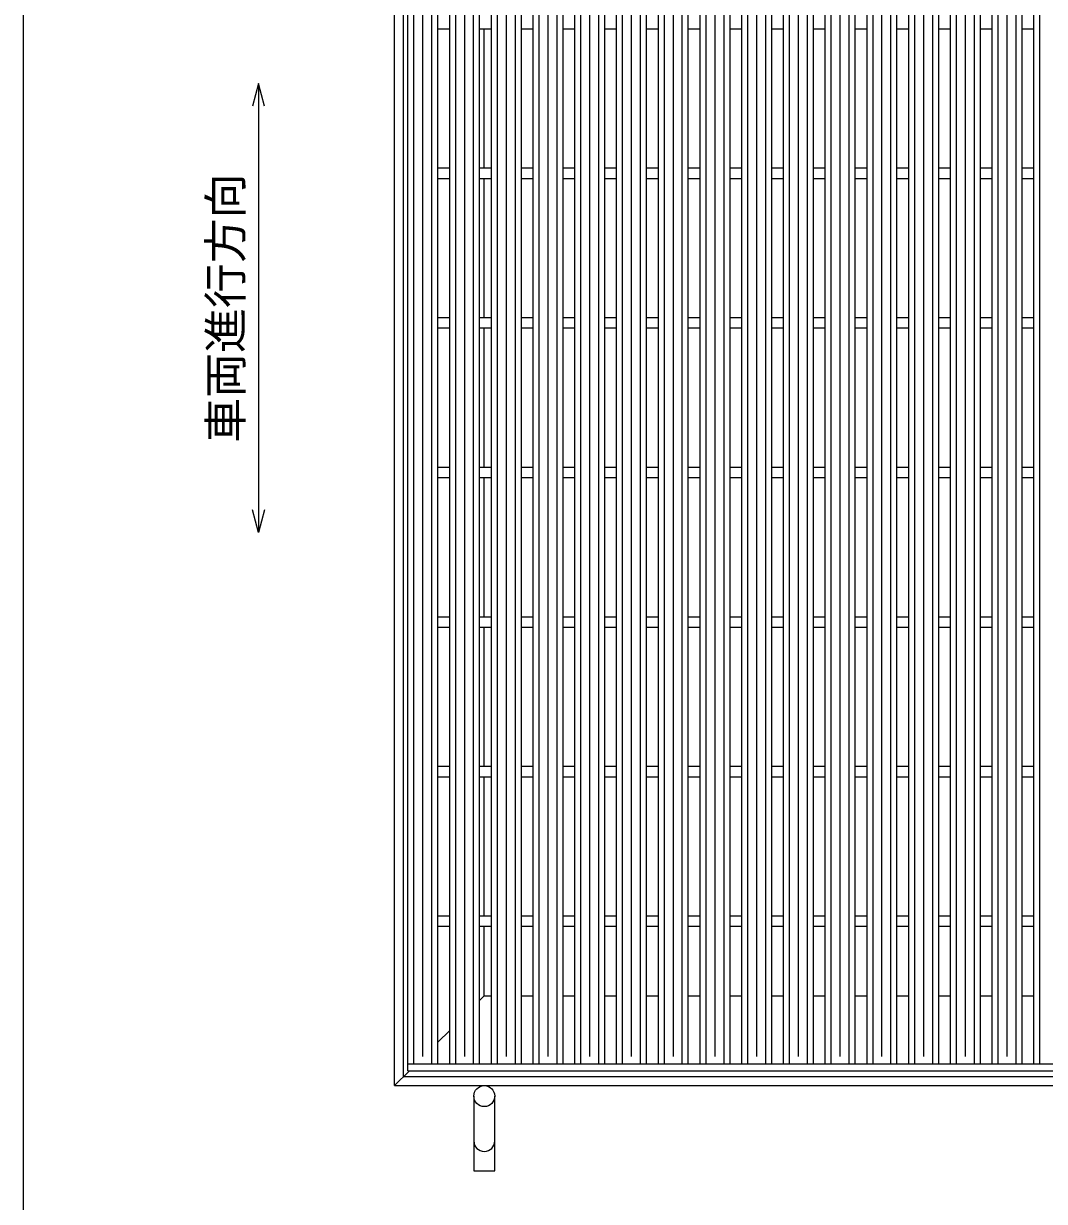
# Model space of a CAD drawing. Units: millimetres at full size, sheet at 1:10; details may follow other scales. Extents: x -1820 to 1731, y -1282 to 1054.
# Drawn here: x -1729 to -1046, y -483 to 304 of the extents above; entities that cross this region are included whole.
import ezdxf
from ezdxf.enums import TextEntityAlignment as Align

# ---------------------------------------------------------------- set-up
doc = ezdxf.new("R2010")
doc.units = ezdxf.units.MM
doc.header["$LTSCALE"] = 10
for name, color, linetype, lineweight in [('0_2', 150, 'Continuous', 25), ('16', 3, 'Continuous', 25), ('19', 6, 'Continuous', 25)]:
    doc.layers.add(name, color=color, linetype=linetype, lineweight=lineweight)
doc.styles.add('ベクトル', font='')
doc.styles.get('ベクトル').set_extended_font_data('ベクトル')

msp = doc.modelspace()

# ---------------------------------------------------------------- linework, layer by layer
at = {"layer": '0_2'}
msp.add_line((-1729, -1146.5), (-1729, 1053.5), dxfattribs=at)
at = {"layer": '0_2', "color": 4}
for p, q in [((-1572, 263.83), (-1576, 248.83)), ((-1568, 248.83), (-1572, 263.83)), ((-1572, 263.83), (-1572, -36.17)), ((-1572, -36.17), (-1576, -21.17)), ((-1568, -21.17), (-1572, -36.17))]:
    msp.add_line(p, q, dxfattribs=at)
at = {"layer": '16'}
for p, q in [((-1472, -391.5), (-1472, 699.5)), ((-1468, -391.5), (-1468, 699.5)), ((-1462, -386.5), (-1462, 694.5)), ((-1456, -391.5), (-1456, 699.5)), ((-1452, -391.5), (-1452, 699.5)), ((-1444.1, -391.5), (-1444.1, 699.5)), ((-1440.1, -391.5), (-1440.1, 699.5)), ((-1434.1, -386.5), (-1434.1, 694.5)), ((-1428.1, -391.5), (-1428.1, 699.5)), ((-1424.1, -391.5), (-1424.1, 699.5)), ((-1416.2, -391.5), (-1416.2, 699.5)), ((-1412.2, -391.5), (-1412.2, 699.5)), ((-1406.2, -386.5), (-1406.2, 694.5)), ((-1400.2, -391.5), (-1400.2, 699.5)), ((-1396.2, -391.5), (-1396.2, 699.5)), ((-1388.3, -391.5), (-1388.3, 699.5)), ((-1384.3, -391.5), (-1384.3, 699.5)), ((-1378.3, -386.5), (-1378.3, 694.5)), ((-1372.3, -391.5), (-1372.3, 699.5)), ((-1368.3, -391.5), (-1368.3, 699.5)), ((-1360.4, -391.5), (-1360.4, 699.5)), ((-1356.4, -391.5), (-1356.4, 699.5)), ((-1350.4, -386.5), (-1350.4, 694.5)), ((-1344.4, -391.5), (-1344.4, 699.5)), ((-1340.4, -391.5), (-1340.4, 699.5)), ((-1332.5, -391.5), (-1332.5, 699.5)), ((-1328.5, -391.5), (-1328.5, 699.5)), ((-1322.5, -386.5), (-1322.5, 694.5)), ((-1316.5, -391.5), (-1316.5, 699.5)), ((-1312.5, -391.5), (-1312.5, 699.5)), ((-1304.6, -391.5), (-1304.6, 699.5)), ((-1300.6, -391.5), (-1300.6, 699.5)), ((-1294.6, -386.5), (-1294.6, 694.5)), ((-1288.6, -391.5), (-1288.6, 699.5)), ((-1284.6, -391.5), (-1284.6, 699.5)), ((-1276.7, -391.5), (-1276.7, 699.5)), ((-1272.7, -391.5), (-1272.7, 699.5)), ((-1266.7, -386.5), (-1266.7, 694.5)), ((-1260.7, -391.5), (-1260.7, 699.5)), ((-1256.7, -391.5), (-1256.7, 699.5)), ((-1248.8, -391.5), (-1248.8, 699.5)), ((-1244.8, -391.5), (-1244.8, 699.5)), ((-1238.8, -386.5), (-1238.8, 694.5)), ((-1232.8, -391.5), (-1232.8, 699.5)), ((-1228.8, -391.5), (-1228.8, 699.5)), ((-1220.9, -391.5), (-1220.9, 699.5)), ((-1216.9, -391.5), (-1216.9, 699.5)), ((-1210.9, -386.5), (-1210.9, 694.5)), ((-1204.9, -391.5), (-1204.9, 699.5)), ((-1200.9, -391.5), (-1200.9, 699.5)), ((-1193, -391.5), (-1193, 699.5)), ((-1189, -391.5), (-1189, 699.5)), ((-1183, -386.5), (-1183, 694.5)), ((-1177, -391.5), (-1177, 699.5)), ((-1173, -391.5), (-1173, 699.5)), ((-1165.1, -391.5), (-1165.1, 699.5)), ((-1161.1, -391.5), (-1161.1, 699.5)), ((-1155.1, -386.5), (-1155.1, 694.5)), ((-1149.1, -391.5), (-1149.1, 699.5)), ((-1145.1, -391.5), (-1145.1, 699.5)), ((-1137.2, -391.5), (-1137.2, 699.5)), ((-1133.2, -391.5), (-1133.2, 699.5)), ((-1127.2, -386.5), (-1127.2, 694.5)), ((-1121.2, -391.5), (-1121.2, 699.5)), ((-1117.2, -391.5), (-1117.2, 699.5)), ((-1109.3, -391.5), (-1109.3, 699.5)), ((-1105.3, -391.5), (-1105.3, 699.5)), ((-1099.3, -386.5), (-1099.3, 694.5)), ((-1093.3, -391.5), (-1093.3, 699.5)), ((-1089.3, -391.5), (-1089.3, 699.5)), ((-1081.4, -391.5), (-1081.4, 699.5)), ((-1077.4, -391.5), (-1077.4, 699.5)), ((-1071.4, -386.5), (-1071.4, 694.5)), ((-1065.4, -391.5), (-1065.4, 699.5)), ((-1061.4, -391.5), (-1061.4, 699.5)), ((-1053.5, -391.5), (-1053.5, 699.5)), ((-1049.5, -391.5), (-1049.5, 699.5)), ((-1452, 300.5), (-1444.1, 300.5)), ((-1424.1, 300.5), (-1416.2, 300.5)), ((-1396.2, 300.5), (-1388.3, 300.5)), ((-1368.3, 300.5), (-1360.4, 300.5)), ((-1340.4, 300.5), (-1332.5, 300.5)), ((-1312.5, 300.5), (-1304.6, 300.5)), ((-1284.6, 300.5), (-1276.7, 300.5)), ((-1256.7, 300.5), (-1248.8, 300.5)), ((-1228.8, 300.5), (-1220.9, 300.5)), ((-1200.9, 300.5), (-1193, 300.5)), ((-1173, 300.5), (-1165.1, 300.5)), ((-1145.1, 300.5), (-1137.2, 300.5)), ((-1117.2, 300.5), (-1109.3, 300.5)), ((-1089.3, 300.5), (-1081.4, 300.5)), ((-1061.4, 300.5), (-1053.5, 300.5)), ((-1452, 207.5), (-1444.1, 207.5)), ((-1424.1, 207.5), (-1416.2, 207.5)), ((-1396.2, 207.5), (-1388.3, 207.5)), ((-1368.3, 207.5), (-1360.4, 207.5)), ((-1340.4, 207.5), (-1332.5, 207.5)), ((-1312.5, 207.5), (-1304.6, 207.5)), ((-1284.6, 207.5), (-1276.7, 207.5)), ((-1256.7, 207.5), (-1248.8, 207.5)), ((-1228.8, 207.5), (-1220.9, 207.5)), ((-1200.9, 207.5), (-1193, 207.5)), ((-1173, 207.5), (-1165.1, 207.5)), ((-1145.1, 207.5), (-1137.2, 207.5)), ((-1117.2, 207.5), (-1109.3, 207.5)), ((-1089.3, 207.5), (-1081.4, 207.5)), ((-1061.4, 207.5), (-1053.5, 207.5)), ((-1452, 200.5), (-1444.1, 200.5)), ((-1424.1, 200.5), (-1416.2, 200.5)), ((-1396.2, 200.5), (-1388.3, 200.5)), ((-1368.3, 200.5), (-1360.4, 200.5)), ((-1340.4, 200.5), (-1332.5, 200.5)), ((-1312.5, 200.5), (-1304.6, 200.5)), ((-1284.6, 200.5), (-1276.7, 200.5)), ((-1256.7, 200.5), (-1248.8, 200.5)), ((-1228.8, 200.5), (-1220.9, 200.5)), ((-1200.9, 200.5), (-1193, 200.5)), ((-1173, 200.5), (-1165.1, 200.5)), ((-1145.1, 200.5), (-1137.2, 200.5)), ((-1117.2, 200.5), (-1109.3, 200.5)), ((-1089.3, 200.5), (-1081.4, 200.5)), ((-1061.4, 200.5), (-1053.5, 200.5)), ((-1452, 107.5), (-1444.1, 107.5)), ((-1424.1, 107.5), (-1416.2, 107.5)), ((-1396.2, 107.5), (-1388.3, 107.5)), ((-1368.3, 107.5), (-1360.4, 107.5)), ((-1340.4, 107.5), (-1332.5, 107.5)), ((-1312.5, 107.5), (-1304.6, 107.5)), ((-1284.6, 107.5), (-1276.7, 107.5)), ((-1256.7, 107.5), (-1248.8, 107.5)), ((-1228.8, 107.5), (-1220.9, 107.5)), ((-1200.9, 107.5), (-1193, 107.5)), ((-1173, 107.5), (-1165.1, 107.5)), ((-1145.1, 107.5), (-1137.2, 107.5)), ((-1117.2, 107.5), (-1109.3, 107.5)), ((-1089.3, 107.5), (-1081.4, 107.5)), ((-1061.4, 107.5), (-1053.5, 107.5)), ((-1452, 100.5), (-1444.1, 100.5)), ((-1424.1, 100.5), (-1416.2, 100.5)), ((-1396.2, 100.5), (-1388.3, 100.5)), ((-1368.3, 100.5), (-1360.4, 100.5)), ((-1340.4, 100.5), (-1332.5, 100.5)), ((-1312.5, 100.5), (-1304.6, 100.5)), ((-1284.6, 100.5), (-1276.7, 100.5)), ((-1256.7, 100.5), (-1248.8, 100.5)), ((-1228.8, 100.5), (-1220.9, 100.5)), ((-1200.9, 100.5), (-1193, 100.5)), ((-1173, 100.5), (-1165.1, 100.5)), ((-1145.1, 100.5), (-1137.2, 100.5)), ((-1117.2, 100.5), (-1109.3, 100.5)), ((-1089.3, 100.5), (-1081.4, 100.5)), ((-1061.4, 100.5), (-1053.5, 100.5)), ((-1452, 7.5), (-1444.1, 7.5)), ((-1452, 0.5), (-1444.1, 0.5)), ((-1424.1, 7.5), (-1416.2, 7.5)), ((-1424.1, 0.5), (-1416.2, 0.5)), ((-1396.2, 7.5), (-1388.3, 7.5)), ((-1396.2, 0.5), (-1388.3, 0.5)), ((-1368.3, 7.5), (-1360.4, 7.5)), ((-1368.3, 0.5), (-1360.4, 0.5)), ((-1340.4, 7.5), (-1332.5, 7.5)), ((-1340.4, 0.5), (-1332.5, 0.5)), ((-1312.5, 7.5), (-1304.6, 7.5)), ((-1312.5, 0.5), (-1304.6, 0.5)), ((-1284.6, 7.5), (-1276.7, 7.5)), ((-1284.6, 0.5), (-1276.7, 0.5)), ((-1256.7, 7.5), (-1248.8, 7.5)), ((-1256.7, 0.5), (-1248.8, 0.5)), ((-1228.8, 7.5), (-1220.9, 7.5)), ((-1228.8, 0.5), (-1220.9, 0.5)), ((-1200.9, 7.5), (-1193, 7.5)), ((-1200.9, 0.5), (-1193, 0.5)), ((-1173, 7.5), (-1165.1, 7.5)), ((-1173, 0.5), (-1165.1, 0.5)), ((-1145.1, 7.5), (-1137.2, 7.5)), ((-1145.1, 0.5), (-1137.2, 0.5)), ((-1117.2, 7.5), (-1109.3, 7.5)), ((-1117.2, 0.5), (-1109.3, 0.5)), ((-1089.3, 7.5), (-1081.4, 7.5)), ((-1089.3, 0.5), (-1081.4, 0.5)), ((-1061.4, 7.5), (-1053.5, 7.5)), ((-1061.4, 0.5), (-1053.5, 0.5)), ((-1452, -92.5), (-1444.1, -92.5)), ((-1424.1, -92.5), (-1416.2, -92.5)), ((-1396.2, -92.5), (-1388.3, -92.5)), ((-1368.3, -92.5), (-1360.4, -92.5)), ((-1340.4, -92.5), (-1332.5, -92.5)), ((-1312.5, -92.5), (-1304.6, -92.5)), ((-1284.6, -92.5), (-1276.7, -92.5)), ((-1256.7, -92.5), (-1248.8, -92.5)), ((-1228.8, -92.5), (-1220.9, -92.5)), ((-1200.9, -92.5), (-1193, -92.5)), ((-1173, -92.5), (-1165.1, -92.5)), ((-1145.1, -92.5), (-1137.2, -92.5)), ((-1117.2, -92.5), (-1109.3, -92.5)), ((-1089.3, -92.5), (-1081.4, -92.5)), ((-1061.4, -92.5), (-1053.5, -92.5)), ((-1452, -99.5), (-1444.1, -99.5)), ((-1424.1, -99.5), (-1416.2, -99.5)), ((-1396.2, -99.5), (-1388.3, -99.5)), ((-1368.3, -99.5), (-1360.4, -99.5)), ((-1340.4, -99.5), (-1332.5, -99.5)), ((-1312.5, -99.5), (-1304.6, -99.5)), ((-1284.6, -99.5), (-1276.7, -99.5)), ((-1256.7, -99.5), (-1248.8, -99.5)), ((-1228.8, -99.5), (-1220.9, -99.5)), ((-1200.9, -99.5), (-1193, -99.5)), ((-1173, -99.5), (-1165.1, -99.5)), ((-1145.1, -99.5), (-1137.2, -99.5)), ((-1117.2, -99.5), (-1109.3, -99.5)), ((-1089.3, -99.5), (-1081.4, -99.5)), ((-1061.4, -99.5), (-1053.5, -99.5)), ((-1452, -192.5), (-1444.1, -192.5)), ((-1424.1, -192.5), (-1416.2, -192.5)), ((-1396.2, -192.5), (-1388.3, -192.5)), ((-1368.3, -192.5), (-1360.4, -192.5)), ((-1340.4, -192.5), (-1332.5, -192.5)), ((-1312.5, -192.5), (-1304.6, -192.5)), ((-1284.6, -192.5), (-1276.7, -192.5)), ((-1256.7, -192.5), (-1248.8, -192.5)), ((-1228.8, -192.5), (-1220.9, -192.5)), ((-1200.9, -192.5), (-1193, -192.5)), ((-1173, -192.5), (-1165.1, -192.5)), ((-1145.1, -192.5), (-1137.2, -192.5)), ((-1117.2, -192.5), (-1109.3, -192.5)), ((-1089.3, -192.5), (-1081.4, -192.5)), ((-1061.4, -192.5), (-1053.5, -192.5)), ((-1452, -199.5), (-1444.1, -199.5)), ((-1424.1, -199.5), (-1416.2, -199.5)), ((-1396.2, -199.5), (-1388.3, -199.5)), ((-1368.3, -199.5), (-1360.4, -199.5)), ((-1340.4, -199.5), (-1332.5, -199.5)), ((-1312.5, -199.5), (-1304.6, -199.5)), ((-1284.6, -199.5), (-1276.7, -199.5)), ((-1256.7, -199.5), (-1248.8, -199.5)), ((-1228.8, -199.5), (-1220.9, -199.5)), ((-1200.9, -199.5), (-1193, -199.5)), ((-1173, -199.5), (-1165.1, -199.5)), ((-1145.1, -199.5), (-1137.2, -199.5)), ((-1117.2, -199.5), (-1109.3, -199.5)), ((-1089.3, -199.5), (-1081.4, -199.5)), ((-1061.4, -199.5), (-1053.5, -199.5)), ((-1452, -292.5), (-1444.1, -292.5)), ((-1424.1, -292.5), (-1416.2, -292.5)), ((-1396.2, -292.5), (-1388.3, -292.5)), ((-1368.3, -292.5), (-1360.4, -292.5)), ((-1340.4, -292.5), (-1332.5, -292.5)), ((-1312.5, -292.5), (-1304.6, -292.5)), ((-1284.6, -292.5), (-1276.7, -292.5)), ((-1256.7, -292.5), (-1248.8, -292.5)), ((-1228.8, -292.5), (-1220.9, -292.5)), ((-1200.9, -292.5), (-1193, -292.5)), ((-1173, -292.5), (-1165.1, -292.5)), ((-1145.1, -292.5), (-1137.2, -292.5)), ((-1117.2, -292.5), (-1109.3, -292.5)), ((-1089.3, -292.5), (-1081.4, -292.5)), ((-1061.4, -292.5), (-1053.5, -292.5)), ((-1452, -299.5), (-1444.1, -299.5)), ((-1424.1, -299.5), (-1416.2, -299.5)), ((-1396.2, -299.5), (-1388.3, -299.5)), ((-1368.3, -299.5), (-1360.4, -299.5)), ((-1340.4, -299.5), (-1332.5, -299.5)), ((-1312.5, -299.5), (-1304.6, -299.5)), ((-1284.6, -299.5), (-1276.7, -299.5)), ((-1256.7, -299.5), (-1248.8, -299.5)), ((-1228.8, -299.5), (-1220.9, -299.5)), ((-1200.9, -299.5), (-1193, -299.5)), ((-1173, -299.5), (-1165.1, -299.5)), ((-1145.1, -299.5), (-1137.2, -299.5)), ((-1117.2, -299.5), (-1109.3, -299.5)), ((-1089.3, -299.5), (-1081.4, -299.5)), ((-1061.4, -299.5), (-1053.5, -299.5)), ((-1472, -391.5), (-922, -391.5)), ((-1472, -396), (-1472, -391.5)), ((-1472, -391.5), (-1452, -391.5)), ((-1444.1, -391.5), (-1424.1, -391.5)), ((-1416.2, -391.5), (-1396.2, -391.5)), ((-1388.3, -391.5), (-1368.3, -391.5)), ((-1360.4, -391.5), (-1340.4, -391.5)), ((-1332.5, -391.5), (-1312.5, -391.5)), ((-1304.6, -391.5), (-1284.6, -391.5)), ((-1276.7, -391.5), (-1256.7, -391.5)), ((-1248.8, -391.5), (-1228.8, -391.5)), ((-1220.9, -391.5), (-1200.9, -391.5)), ((-1193, -391.5), (-1173, -391.5)), ((-1165.1, -391.5), (-1145.1, -391.5)), ((-1137.2, -391.5), (-1117.2, -391.5)), ((-1109.3, -391.5), (-1089.3, -391.5)), ((-1081.4, -391.5), (-1061.4, -391.5)), ((-1053.5, -391.5), (-1033.5, -391.5)), ((-1472, -396), (-922, -396))]:
    msp.add_line(p, q, dxfattribs=at)
at = {"layer": '19'}
for p, q in [((-1481, -406), (-1481, 714)), ((-1475, -400), (-1475, 708)), ((-1421, 207.25), (-1421, 300.75)), ((-1421, 107.25), (-1421, 200.75)), ((-1421, 7.25), (-1421, 100.75)), ((-1421, -92.75), (-1421, 0.75)), ((-1421, -192.75), (-1421, -99.25)), ((-1421, -292.75), (-1421, -199.25)), ((-1421, -346), (-1421, -299.25)), ((-1424.1, -349.1), (-1421, -346)), ((-1421, -346), (-1416.2, -346)), ((-1396.2, -346), (-1388.3, -346)), ((-1368.3, -346), (-1360.4, -346)), ((-1340.4, -346), (-1332.5, -346)), ((-1312.5, -346), (-1304.6, -346)), ((-1284.6, -346), (-1276.7, -346)), ((-1256.7, -346), (-1248.8, -346)), ((-1228.8, -346), (-1220.9, -346)), ((-1200.9, -346), (-1193, -346)), ((-1173, -346), (-1165.1, -346)), ((-1145.1, -346), (-1137.2, -346)), ((-1117.2, -346), (-1109.3, -346)), ((-1089.3, -346), (-1081.4, -346)), ((-1061.4, -346), (-1053.5, -346)), ((-1452, -377), (-1444.1, -369.1)), ((-1481, -406), (-1471, -396)), ((-1475, -400), (-367, -400)), ((-1481, -406), (-361, -406)), ((-1428, -413), (-1428, -463)), ((-1414, -463), (-1414, -413)), ((-1428, -463), (-1414, -463))]:
    msp.add_line(p, q, dxfattribs=at)
msp.add_circle((-1421, -413), 7, dxfattribs=at)
msp.add_arc((-1421, -443), 7, 180, 0, dxfattribs=at)

# ---------------------------------------------------------------- texts
at = {"layer": '0_2', "color": 2, "style": 'ベクトル'}
msp.add_text('車両進行方向', height=21.99, rotation=90, dxfattribs=at).set_placement((-1594, 23.83), align=Align.MIDDLE_LEFT)

doc.saveas('drawing.dxf')
